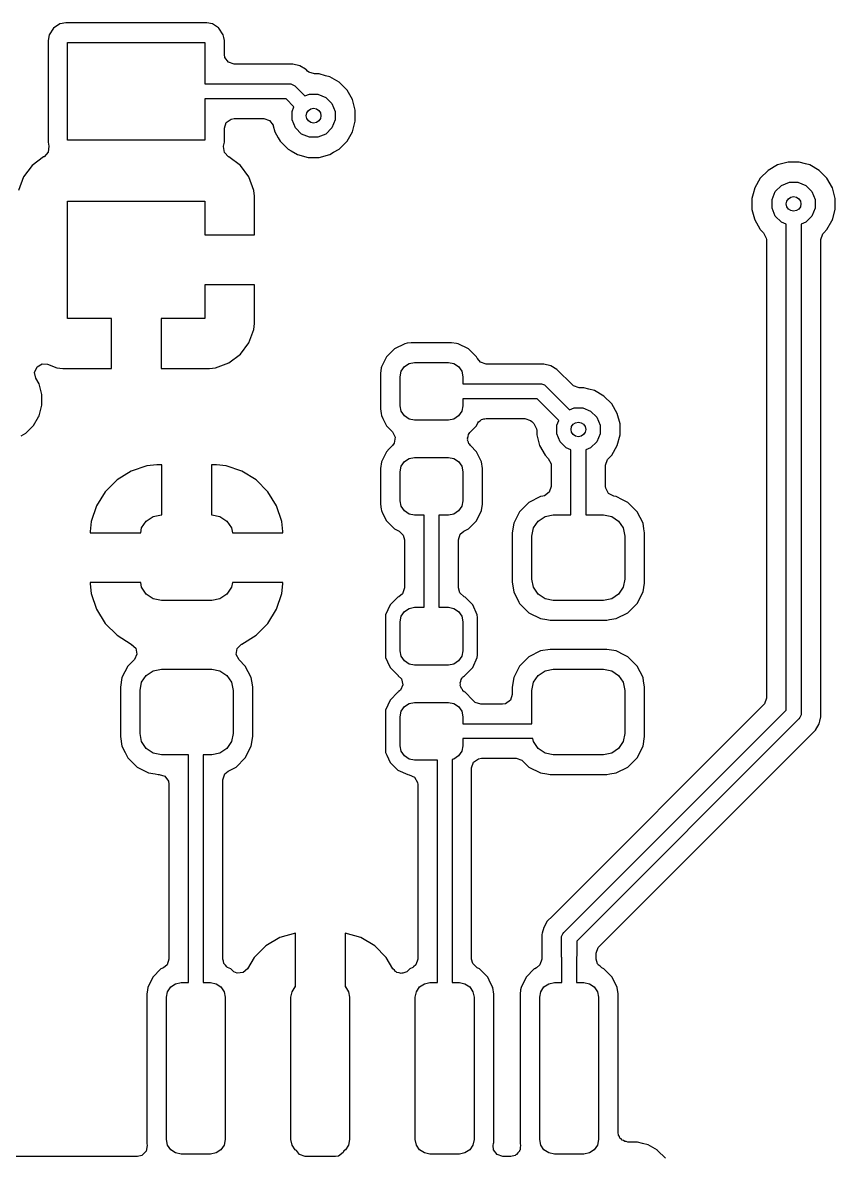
# Model space of a CAD drawing. Extents: x 2.09 to 4.51, y -4.8 to -2.93.
# Drawn here: x 2.6193 to 2.9459, y -3.9421 to -3.4863 of the extents above; entities that cross this region are included whole.
import ezdxf

# ---------------------------------------------------------------- set-up
doc = ezdxf.new("R2010")
doc.units = 0
doc.header["$MEASUREMENT"] = 0
doc.layers.add('BLACK', color=7, linetype='CONTINUOUS')

msp = doc.modelspace()

# ---------------------------------------------------------------- linework, layer by layer
at = {"layer": 'BLACK', "linetype": 'CONTINUOUS'}
for p, q in [((2.63427, -3.48672), (2.63166, -3.48847)), ((2.63428, -3.48672), (2.63427, -3.48672)), ((2.63658, -3.48626), (2.63428, -3.48672)), ((2.69325, -3.48626), (2.63658, -3.48626)), ((2.63658, -3.48626), (2.63658, -3.48626)), ((2.63658, -3.48626), (2.63658, -3.48626)), ((2.69555, -3.48672), (2.69325, -3.48626)), ((2.69325, -3.48626), (2.69325, -3.48626)), ((2.69797, -3.48834), (2.69555, -3.48672)), ((2.69555, -3.48672), (2.69555, -3.48672)), ((2.69555, -3.48672), (2.69555, -3.48672)), ((2.69555, -3.48672), (2.69555, -3.48672)), ((2.62992, -3.49108), (2.62946, -3.49338)), ((2.63166, -3.48847), (2.62992, -3.49108)), ((2.62992, -3.49108), (2.62992, -3.49108)), ((2.63166, -3.48847), (2.63166, -3.48847)), ((2.69816, -3.48847), (2.69797, -3.48834)), ((2.69991, -3.49108), (2.69816, -3.48847)), ((2.70013, -3.49217), (2.69991, -3.49108)), ((2.62946, -3.49338), (2.62946, -3.49338)), ((2.62946, -3.49338), (2.62946, -3.49338)), ((2.62946, -3.49338), (2.62946, -3.53431)), ((2.63735, -3.53353), (2.63735, -3.49416)), ((2.63735, -3.49416), (2.69247, -3.49416)), ((2.69247, -3.49416), (2.69247, -3.51079)), ((2.70037, -3.49338), (2.70013, -3.49217)), ((2.70037, -3.499), (2.70037, -3.49338)), ((2.70037, -3.49338), (2.70037, -3.49338)), ((2.70056, -3.5002), (2.70037, -3.499)), ((2.70197, -3.50215), (2.70056, -3.5002)), ((2.70426, -3.5029), (2.70197, -3.50215)), ((2.72788, -3.5029), (2.70426, -3.5029)), ((2.73067, -3.50364), (2.72788, -3.5029)), ((2.72788, -3.5029), (2.72788, -3.5029)), ((2.73295, -3.50496), (2.73067, -3.50364)), ((2.73067, -3.50364), (2.73067, -3.50364)), ((2.73067, -3.50364), (2.73067, -3.50364)), ((2.73316, -3.50508), (2.73295, -3.50496)), ((2.73381, -3.50573), (2.73316, -3.50508)), ((2.73427, -3.50613), (2.73381, -3.50573)), ((2.73656, -3.50687), (2.73427, -3.50613)), ((2.73843, -3.50687), (2.73656, -3.50687)), ((2.74103, -3.50757), (2.73843, -3.50687)), ((2.73843, -3.50687), (2.73843, -3.50687)), ((2.74269, -3.50801), (2.74103, -3.50757)), ((2.74651, -3.51022), (2.74269, -3.50801)), ((2.74269, -3.50801), (2.74269, -3.50801)), ((2.74963, -3.51334), (2.74651, -3.51022)), ((2.74651, -3.51022), (2.74651, -3.51022)), ((2.69247, -3.51079), (2.72644, -3.51079)), ((2.72644, -3.51079), (2.72704, -3.51085)), ((2.72704, -3.51085), (2.72814, -3.51131)), ((2.72814, -3.51131), (2.7286, -3.51168)), ((2.7286, -3.51168), (2.73262, -3.51571)), ((2.75183, -3.51716), (2.74963, -3.51334)), ((2.74963, -3.51334), (2.74963, -3.51334)), ((2.72518, -3.51689), (2.69247, -3.51689)), ((2.69247, -3.51689), (2.69247, -3.53353)), ((2.72831, -3.52002), (2.72518, -3.51689)), ((2.73262, -3.51571), (2.73449, -3.51493)), ((2.73449, -3.51493), (2.73795, -3.51493)), ((2.73795, -3.51493), (2.74114, -3.51626)), ((2.74114, -3.51626), (2.74359, -3.5187)), ((2.74359, -3.5187), (2.74491, -3.52189)), ((2.75297, -3.52142), (2.75183, -3.51716)), ((2.75183, -3.51716), (2.75183, -3.51716)), ((2.75183, -3.51716), (2.75183, -3.51716)), ((2.72753, -3.52189), (2.72831, -3.52002)), ((2.72753, -3.52535), (2.72753, -3.52189)), ((2.74491, -3.52189), (2.74491, -3.52535)), ((2.75297, -3.52583), (2.75297, -3.52142)), ((2.70037, -3.52869), (2.70111, -3.52639)), ((2.70111, -3.52639), (2.70306, -3.52498)), ((2.70306, -3.52498), (2.70426, -3.52479)), ((2.70426, -3.52479), (2.7162, -3.52479)), ((2.7162, -3.52479), (2.71849, -3.52553)), ((2.71849, -3.52553), (2.71991, -3.52748)), ((2.71991, -3.52748), (2.71996, -3.52768)), ((2.71996, -3.52768), (2.72061, -3.53009)), ((2.72886, -3.52854), (2.72753, -3.52535)), ((2.74491, -3.52535), (2.74359, -3.52854)), ((2.75183, -3.53009), (2.75297, -3.52583)), ((2.70037, -3.53431), (2.70037, -3.52869)), ((2.72061, -3.53009), (2.722, -3.53249)), ((2.722, -3.53249), (2.72282, -3.53391)), ((2.7313, -3.53099), (2.72886, -3.52854)), ((2.73449, -3.53231), (2.7313, -3.53099)), ((2.73795, -3.53231), (2.73449, -3.53231)), ((2.74114, -3.53099), (2.73795, -3.53231)), ((2.74359, -3.52854), (2.74114, -3.53099)), ((2.74963, -3.53391), (2.75183, -3.53009)), ((2.62946, -3.53431), (2.62979, -3.53593)), ((2.62979, -3.53593), (2.6295, -3.53833)), ((2.62979, -3.53593), (2.62979, -3.53593)), ((2.69247, -3.53353), (2.63735, -3.53353)), ((2.70003, -3.53598), (2.70004, -3.53593)), ((2.70034, -3.53836), (2.70003, -3.53598)), ((2.70004, -3.53593), (2.70037, -3.53431)), ((2.70037, -3.53431), (2.70037, -3.53431)), ((2.72282, -3.53391), (2.72593, -3.53703)), ((2.72593, -3.53703), (2.72721, -3.53776)), ((2.74425, -3.53833), (2.74651, -3.53703)), ((2.74651, -3.53703), (2.74963, -3.53391)), ((2.62767, -3.5402), (2.62307, -3.54365)), ((2.62783, -3.54012), (2.62767, -3.5402)), ((2.62787, -3.5401), (2.62783, -3.54012)), ((2.6295, -3.53833), (2.62787, -3.5401)), ((2.702, -3.54012), (2.70034, -3.53836)), ((2.70216, -3.5402), (2.702, -3.54012)), ((2.70676, -3.54365), (2.70216, -3.5402)), ((2.72721, -3.53776), (2.72975, -3.53923)), ((2.72975, -3.53923), (2.72975, -3.53923)), ((2.72975, -3.53923), (2.72975, -3.53923)), ((2.72975, -3.53923), (2.72975, -3.53923)), ((2.72975, -3.53923), (2.73402, -3.54037)), ((2.73402, -3.54037), (2.73402, -3.54037)), ((2.73402, -3.54037), (2.73843, -3.54037)), ((2.73843, -3.54037), (2.74269, -3.53923)), ((2.73843, -3.54037), (2.73843, -3.54037)), ((2.74269, -3.53923), (2.74425, -3.53833)), ((2.74269, -3.53923), (2.74269, -3.53923)), ((2.74269, -3.53923), (2.74269, -3.53923)), ((2.62307, -3.54365), (2.61962, -3.54825)), ((2.62307, -3.54365), (2.62307, -3.54365)), ((2.71021, -3.54825), (2.70676, -3.54365)), ((2.70676, -3.54365), (2.70676, -3.54365)), ((2.91885, -3.54565), (2.91573, -3.54877)), ((2.92267, -3.54344), (2.91885, -3.54565)), ((2.92432, -3.543), (2.92267, -3.54344)), ((2.92693, -3.5423), (2.92432, -3.543)), ((2.93134, -3.5423), (2.92693, -3.5423)), ((2.93395, -3.543), (2.93134, -3.5423)), ((2.9356, -3.54344), (2.93395, -3.543)), ((2.93942, -3.54565), (2.9356, -3.54344)), ((2.9356, -3.54344), (2.9356, -3.54344)), ((2.94254, -3.54877), (2.93942, -3.54565)), ((2.93942, -3.54565), (2.93942, -3.54565)), ((2.61962, -3.54825), (2.61761, -3.55364)), ((2.71222, -3.55364), (2.71021, -3.54825)), ((2.91573, -3.54877), (2.91352, -3.55259)), ((2.92421, -3.55169), (2.92741, -3.55037)), ((2.92741, -3.55037), (2.93086, -3.55037)), ((2.93086, -3.55037), (2.93406, -3.55169)), ((2.94474, -3.55259), (2.94254, -3.54877)), ((2.94254, -3.54877), (2.94254, -3.54877)), ((2.71247, -3.55602), (2.71222, -3.55364)), ((2.71222, -3.55364), (2.71222, -3.55364)), ((2.91289, -3.55497), (2.91238, -3.55685)), ((2.91352, -3.55259), (2.91289, -3.55497)), ((2.92045, -3.55733), (2.92177, -3.55413)), ((2.92177, -3.55413), (2.92421, -3.55169)), ((2.93406, -3.55169), (2.9365, -3.55413)), ((2.9365, -3.55413), (2.93782, -3.55733)), ((2.94589, -3.55685), (2.94474, -3.55259)), ((2.94474, -3.55259), (2.94474, -3.55259)), ((2.94474, -3.55259), (2.94474, -3.55259)), ((2.63735, -3.60518), (2.63735, -3.55794)), ((2.63735, -3.55794), (2.69247, -3.55794)), ((2.69247, -3.55794), (2.69247, -3.57156)), ((2.71247, -3.57156), (2.71247, -3.55602)), ((2.91238, -3.55685), (2.91238, -3.56126)), ((2.92045, -3.56078), (2.92045, -3.55733)), ((2.93782, -3.55733), (2.93782, -3.56078)), ((2.94589, -3.56126), (2.94589, -3.55685)), ((2.91238, -3.56126), (2.91339, -3.56502)), ((2.92177, -3.56398), (2.92045, -3.56078)), ((2.92421, -3.56642), (2.92177, -3.56398)), ((2.9365, -3.56398), (2.93406, -3.56642)), ((2.93782, -3.56078), (2.9365, -3.56398)), ((2.94474, -3.56552), (2.94589, -3.56126)), ((2.91339, -3.56502), (2.91352, -3.56552)), ((2.91352, -3.56552), (2.91559, -3.5691)), ((2.91559, -3.5691), (2.91573, -3.56934)), ((2.91573, -3.56934), (2.91705, -3.57066)), ((2.92608, -3.5672), (2.92421, -3.56642)), ((2.92608, -3.76252), (2.92608, -3.5672)), ((2.93406, -3.56642), (2.93219, -3.5672)), ((2.93219, -3.5672), (2.93219, -3.76378)), ((2.94122, -3.57066), (2.94254, -3.56934)), ((2.94254, -3.56934), (2.94454, -3.56588)), ((2.94454, -3.56588), (2.94474, -3.56552)), ((2.94474, -3.56552), (2.94474, -3.56552)), ((2.94474, -3.56552), (2.94474, -3.56552)), ((2.69247, -3.57156), (2.71247, -3.57156)), ((2.71247, -3.57156), (2.71247, -3.57156)), ((2.91705, -3.57066), (2.91814, -3.57281)), ((2.91814, -3.57281), (2.91819, -3.57342)), ((2.91819, -3.57342), (2.91819, -3.75763)), ((2.94008, -3.57342), (2.94082, -3.57112)), ((2.94008, -3.76234), (2.94008, -3.57342)), ((2.94082, -3.57112), (2.94122, -3.57066)), ((2.71247, -3.59156), (2.69247, -3.59156)), ((2.69247, -3.59156), (2.69247, -3.60518)), ((2.71247, -3.60709), (2.71247, -3.59156)), ((2.71247, -3.59156), (2.71247, -3.59156)), ((2.65491, -3.60518), (2.63735, -3.60518)), ((2.65491, -3.62518), (2.65491, -3.60518)), ((2.69247, -3.60518), (2.67491, -3.60518)), ((2.67491, -3.60518), (2.67491, -3.62518)), ((2.71021, -3.61486), (2.71222, -3.60948)), ((2.71222, -3.60948), (2.71247, -3.60709)), ((2.71222, -3.60948), (2.71222, -3.60948)), ((2.70676, -3.61947), (2.71021, -3.61486)), ((2.77387, -3.61508), (2.77281, -3.61523)), ((2.77547, -3.61484), (2.77387, -3.61508)), ((2.79165, -3.61484), (2.77547, -3.61484)), ((2.79365, -3.61513), (2.79165, -3.61484)), ((2.70216, -3.62292), (2.70676, -3.61947)), ((2.70676, -3.61947), (2.70676, -3.61947)), ((2.7687, -3.61724), (2.76547, -3.62047)), ((2.77281, -3.61523), (2.7687, -3.61724)), ((2.79432, -3.61523), (2.79365, -3.61513)), ((2.79843, -3.61724), (2.79432, -3.61523)), ((2.79432, -3.61523), (2.79432, -3.61523)), ((2.80166, -3.62047), (2.79843, -3.61724)), ((2.62505, -3.62457), (2.62714, -3.62337)), ((2.62714, -3.62337), (2.62931, -3.62353)), ((2.62931, -3.62353), (2.63306, -3.62492)), ((2.69677, -3.62492), (2.70216, -3.62292)), ((2.76547, -3.62047), (2.76346, -3.62458)), ((2.77267, -3.62444), (2.77455, -3.62318)), ((2.77455, -3.62318), (2.77677, -3.62274)), ((2.77677, -3.62274), (2.79035, -3.62274)), ((2.79035, -3.62274), (2.79258, -3.62318)), ((2.79258, -3.62318), (2.79446, -3.62444)), ((2.80194, -3.62104), (2.80166, -3.62047)), ((2.80202, -3.62122), (2.80194, -3.62104)), ((2.80324, -3.62266), (2.80202, -3.62122)), ((2.80553, -3.62341), (2.80324, -3.62266)), ((2.8287, -3.62341), (2.80553, -3.62341)), ((2.83149, -3.62415), (2.8287, -3.62341)), ((2.8287, -3.62341), (2.8287, -3.62341)), ((2.83398, -3.62559), (2.83149, -3.62415)), ((2.83149, -3.62415), (2.83149, -3.62415)), ((2.83149, -3.62415), (2.83149, -3.62415)), ((2.62408, -3.62677), (2.62505, -3.62457)), ((2.62458, -3.62913), (2.62408, -3.62677)), ((2.63306, -3.62492), (2.63306, -3.62492)), ((2.63306, -3.62492), (2.63544, -3.62518)), ((2.63544, -3.62518), (2.65491, -3.62518)), ((2.65491, -3.62518), (2.65491, -3.62518)), ((2.67491, -3.62518), (2.67491, -3.62518)), ((2.67491, -3.62518), (2.69439, -3.62518)), ((2.69439, -3.62518), (2.69677, -3.62492)), ((2.69677, -3.62492), (2.69677, -3.62492)), ((2.76341, -3.62491), (2.76307, -3.62724)), ((2.76307, -3.62724), (2.76307, -3.64146)), ((2.76346, -3.62458), (2.76341, -3.62491)), ((2.77096, -3.62854), (2.77141, -3.62632)), ((2.77096, -3.64016), (2.77096, -3.62854)), ((2.77141, -3.62632), (2.77267, -3.62444)), ((2.79446, -3.62444), (2.79572, -3.62632)), ((2.79572, -3.62632), (2.79616, -3.62854)), ((2.79616, -3.62854), (2.79616, -3.6313)), ((2.8402, -3.63181), (2.83398, -3.62559)), ((2.83398, -3.62559), (2.83398, -3.62559)), ((2.62585, -3.63133), (2.62458, -3.62913)), ((2.62699, -3.63559), (2.62585, -3.63133)), ((2.62585, -3.63133), (2.62585, -3.63133)), ((2.62585, -3.63133), (2.62585, -3.63133)), ((2.79616, -3.6313), (2.82726, -3.6313)), ((2.82726, -3.6313), (2.82786, -3.63136)), ((2.82786, -3.63136), (2.82896, -3.63181)), ((2.82896, -3.63181), (2.82942, -3.63219)), ((2.82942, -3.63219), (2.83902, -3.64179)), ((2.84067, -3.63221), (2.8402, -3.63181)), ((2.84296, -3.63295), (2.84067, -3.63221)), ((2.84482, -3.63295), (2.84296, -3.63295)), ((2.84679, -3.63348), (2.84482, -3.63295)), ((2.84482, -3.63295), (2.84482, -3.63295)), ((2.62699, -3.64), (2.62699, -3.63559)), ((2.826, -3.6374), (2.79616, -3.6374)), ((2.79616, -3.6374), (2.79616, -3.64016)), ((2.8347, -3.64611), (2.826, -3.6374)), ((2.84908, -3.63409), (2.84679, -3.63348)), ((2.8529, -3.6363), (2.84908, -3.63409)), ((2.84908, -3.63409), (2.84908, -3.63409)), ((2.85602, -3.63942), (2.8529, -3.6363)), ((2.8529, -3.6363), (2.8529, -3.6363)), ((2.62585, -3.64426), (2.62699, -3.64)), ((2.76307, -3.64146), (2.76333, -3.64326)), ((2.77141, -3.64238), (2.77096, -3.64016)), ((2.77267, -3.64426), (2.77141, -3.64238)), ((2.79572, -3.64238), (2.79446, -3.64426)), ((2.79616, -3.64016), (2.79572, -3.64238)), ((2.83902, -3.64179), (2.84089, -3.64102)), ((2.84089, -3.64102), (2.84435, -3.64102)), ((2.84435, -3.64102), (2.84754, -3.64234)), ((2.84754, -3.64234), (2.84998, -3.64478)), ((2.85823, -3.64324), (2.85602, -3.63942)), ((2.85602, -3.63942), (2.85602, -3.63942)), ((2.62364, -3.64808), (2.62561, -3.64467)), ((2.62561, -3.64467), (2.62585, -3.64426)), ((2.62585, -3.64426), (2.62585, -3.64426)), ((2.62585, -3.64426), (2.62585, -3.64426)), ((2.76333, -3.64326), (2.76346, -3.64412)), ((2.76346, -3.64412), (2.76403, -3.6453)), ((2.76403, -3.6453), (2.76547, -3.64823)), ((2.77455, -3.64552), (2.77267, -3.64426)), ((2.77677, -3.64596), (2.77455, -3.64552)), ((2.79035, -3.64596), (2.77677, -3.64596)), ((2.79258, -3.64552), (2.79035, -3.64596)), ((2.79446, -3.64426), (2.79258, -3.64552)), ((2.80223, -3.64705), (2.80254, -3.64669)), ((2.80254, -3.64669), (2.80318, -3.64629)), ((2.80318, -3.64629), (2.8037, -3.64575)), ((2.8037, -3.64575), (2.80427, -3.64561)), ((2.80427, -3.64561), (2.80458, -3.64541)), ((2.80458, -3.64541), (2.80496, -3.64544)), ((2.80496, -3.64544), (2.80553, -3.6453)), ((2.80553, -3.6453), (2.82112, -3.6453)), ((2.82112, -3.6453), (2.82341, -3.64604)), ((2.82341, -3.64604), (2.82387, -3.64644)), ((2.82387, -3.64644), (2.82472, -3.64729)), ((2.83393, -3.64798), (2.8347, -3.64611)), ((2.84998, -3.64478), (2.85131, -3.64798)), ((2.85937, -3.6475), (2.85823, -3.64324)), ((2.85823, -3.64324), (2.85823, -3.64324)), ((2.85823, -3.64324), (2.85823, -3.64324)), ((2.61865, -3.65228), (2.62052, -3.6512)), ((2.62052, -3.6512), (2.62364, -3.64808)), ((2.76547, -3.64823), (2.76793, -3.65069)), ((2.76793, -3.65069), (2.76902, -3.65284)), ((2.79848, -3.65168), (2.79897, -3.65094)), ((2.79897, -3.65094), (2.79908, -3.65081)), ((2.79908, -3.65081), (2.80166, -3.64823)), ((2.80166, -3.64823), (2.80223, -3.64705)), ((2.82472, -3.64729), (2.82582, -3.64944)), ((2.82582, -3.64944), (2.82587, -3.65005)), ((2.82587, -3.65005), (2.82587, -3.65191)), ((2.83393, -3.65143), (2.83393, -3.64798)), ((2.83525, -3.65463), (2.83393, -3.65143)), ((2.85131, -3.65143), (2.84998, -3.65463)), ((2.85131, -3.64798), (2.85131, -3.65143)), ((2.85937, -3.65191), (2.85937, -3.6475)), ((2.76864, -3.65521), (2.76793, -3.6562)), ((2.76902, -3.65284), (2.76864, -3.65521)), ((2.79807, -3.65317), (2.79834, -3.65257)), ((2.79818, -3.65361), (2.79807, -3.65317)), ((2.79811, -3.65405), (2.79818, -3.65361)), ((2.79846, -3.65475), (2.79811, -3.65405)), ((2.79834, -3.65257), (2.79848, -3.65168)), ((2.79865, -3.65551), (2.79846, -3.65475)), ((2.79899, -3.6558), (2.79865, -3.65551)), ((2.7992, -3.6562), (2.79899, -3.6558)), ((2.82587, -3.65191), (2.82671, -3.65507)), ((2.82671, -3.65507), (2.82701, -3.65617)), ((2.8377, -3.65707), (2.83525, -3.65463)), ((2.84998, -3.65463), (2.84754, -3.65707)), ((2.85823, -3.65617), (2.85937, -3.65191)), ((2.76547, -3.65866), (2.76346, -3.66277)), ((2.76663, -3.6575), (2.76547, -3.65866)), ((2.76793, -3.6562), (2.76663, -3.6575)), ((2.80166, -3.65866), (2.7992, -3.6562)), ((2.80367, -3.66277), (2.80166, -3.65866)), ((2.82701, -3.65617), (2.82921, -3.65999)), ((2.82921, -3.65999), (2.82921, -3.65999)), ((2.82921, -3.65999), (2.83053, -3.66131)), ((2.83957, -3.65784), (2.8377, -3.65707)), ((2.83957, -3.68396), (2.83957, -3.65784)), ((2.84754, -3.65707), (2.84567, -3.65784)), ((2.84567, -3.65784), (2.84567, -3.68396)), ((2.8547, -3.66131), (2.85602, -3.65999)), ((2.85602, -3.65999), (2.85823, -3.65617)), ((2.66922, -3.66436), (2.66287, -3.66646)), ((2.67314, -3.66396), (2.66922, -3.66436)), ((2.66922, -3.66436), (2.66922, -3.66436)), ((2.67514, -3.66396), (2.67314, -3.66396)), ((2.67314, -3.66396), (2.67314, -3.66396)), ((2.67514, -3.68396), (2.67514, -3.66396)), ((2.67514, -3.66396), (2.67514, -3.66396)), ((2.69713, -3.66396), (2.69514, -3.66396)), ((2.69514, -3.66396), (2.69514, -3.66396)), ((2.69514, -3.66396), (2.69514, -3.68396)), ((2.70105, -3.66436), (2.69713, -3.66396)), ((2.7074, -3.66646), (2.70105, -3.66436)), ((2.76346, -3.66277), (2.76307, -3.66543)), ((2.76346, -3.66277), (2.76346, -3.66277)), ((2.77096, -3.66673), (2.77141, -3.66451)), ((2.77141, -3.66451), (2.77267, -3.66263)), ((2.77267, -3.66263), (2.77455, -3.66137)), ((2.77455, -3.66137), (2.77677, -3.66093)), ((2.77677, -3.66093), (2.79035, -3.66093)), ((2.79035, -3.66093), (2.79258, -3.66137)), ((2.79258, -3.66137), (2.79446, -3.66263)), ((2.79446, -3.66263), (2.79572, -3.66451)), ((2.79572, -3.66451), (2.79616, -3.66673)), ((2.80406, -3.66543), (2.80367, -3.66277)), ((2.83053, -3.66131), (2.83163, -3.66346)), ((2.83163, -3.66346), (2.83167, -3.66407)), ((2.83167, -3.66407), (2.83167, -3.67266)), ((2.85356, -3.66407), (2.85431, -3.66177)), ((2.85356, -3.67266), (2.85356, -3.66407)), ((2.85431, -3.66177), (2.8547, -3.66131)), ((2.66287, -3.66646), (2.65718, -3.66997)), ((2.71309, -3.66997), (2.7074, -3.66646)), ((2.76307, -3.66543), (2.76307, -3.67965)), ((2.77096, -3.67835), (2.77096, -3.66673)), ((2.79616, -3.66673), (2.79616, -3.67835)), ((2.80406, -3.67965), (2.80406, -3.66543)), ((2.65718, -3.66997), (2.65245, -3.6747)), ((2.71782, -3.6747), (2.71309, -3.66997)), ((2.83167, -3.67266), (2.83093, -3.67495)), ((2.85361, -3.67327), (2.85356, -3.67266)), ((2.8547, -3.67542), (2.85361, -3.67327)), ((2.65245, -3.6747), (2.64894, -3.68039)), ((2.72133, -3.68039), (2.71782, -3.6747)), ((2.77141, -3.68057), (2.77096, -3.67835)), ((2.79616, -3.67835), (2.79572, -3.68057)), ((2.82737, -3.67668), (2.82271, -3.67905)), ((2.82839, -3.67651), (2.82737, -3.67668)), ((2.82737, -3.67668), (2.82737, -3.67668)), ((2.82898, -3.67637), (2.82839, -3.67651)), ((2.83093, -3.67495), (2.82898, -3.67637)), ((2.85685, -3.67651), (2.8547, -3.67542)), ((2.85787, -3.67668), (2.85685, -3.67651)), ((2.86036, -3.67795), (2.85787, -3.67668)), ((2.85787, -3.67668), (2.85787, -3.67668)), ((2.86253, -3.67905), (2.86036, -3.67795)), ((2.64894, -3.68039), (2.64684, -3.68674)), ((2.72344, -3.68674), (2.72133, -3.68039)), ((2.76307, -3.67965), (2.76338, -3.68178)), ((2.76338, -3.68178), (2.76346, -3.68231)), ((2.76346, -3.68231), (2.76395, -3.68331)), ((2.76395, -3.68331), (2.76547, -3.68642)), ((2.77267, -3.68245), (2.77141, -3.68057)), ((2.77455, -3.68371), (2.77267, -3.68245)), ((2.79446, -3.68245), (2.79258, -3.68371)), ((2.79572, -3.68057), (2.79446, -3.68245)), ((2.80166, -3.68642), (2.80367, -3.68231)), ((2.80367, -3.68231), (2.80406, -3.67965)), ((2.81901, -3.68275), (2.81664, -3.6874)), ((2.82271, -3.67905), (2.81901, -3.68275)), ((2.86623, -3.68275), (2.86253, -3.67905)), ((2.8686, -3.6874), (2.86623, -3.68275)), ((2.64684, -3.68674), (2.64644, -3.69066)), ((2.66709, -3.68927), (2.66896, -3.68648)), ((2.66896, -3.68648), (2.67175, -3.68461)), ((2.67175, -3.68461), (2.67505, -3.68396)), ((2.67505, -3.68396), (2.67514, -3.68396)), ((2.69514, -3.68396), (2.69523, -3.68396)), ((2.69523, -3.68396), (2.69852, -3.68461)), ((2.69852, -3.68461), (2.70132, -3.68648)), ((2.70132, -3.68648), (2.70318, -3.68927)), ((2.72384, -3.69066), (2.72344, -3.68674)), ((2.72344, -3.68674), (2.72344, -3.68674)), ((2.76547, -3.68642), (2.7687, -3.68965)), ((2.77677, -3.68415), (2.77455, -3.68371)), ((2.78061, -3.68415), (2.77677, -3.68415)), ((2.78061, -3.72116), (2.78061, -3.68415)), ((2.79035, -3.68415), (2.78652, -3.68415)), ((2.78652, -3.68415), (2.78652, -3.72116)), ((2.79258, -3.68371), (2.79035, -3.68415)), ((2.79843, -3.68965), (2.80166, -3.68642)), ((2.81664, -3.6874), (2.81602, -3.69127)), ((2.81664, -3.6874), (2.81664, -3.6874)), ((2.82457, -3.68927), (2.82644, -3.68648)), ((2.82644, -3.68648), (2.82923, -3.68461)), ((2.82923, -3.68461), (2.83253, -3.68396)), ((2.83253, -3.68396), (2.83957, -3.68396)), ((2.84567, -3.68396), (2.85271, -3.68396)), ((2.85271, -3.68396), (2.856, -3.68461)), ((2.856, -3.68461), (2.8588, -3.68648)), ((2.8588, -3.68648), (2.86066, -3.68927)), ((2.86895, -3.6896), (2.8686, -3.6874)), ((2.64644, -3.69066), (2.64644, -3.69118)), ((2.64644, -3.69118), (2.64644, -3.69118)), ((2.64644, -3.69118), (2.66671, -3.69118)), ((2.66671, -3.69118), (2.66709, -3.68927)), ((2.70318, -3.68927), (2.70356, -3.69118)), ((2.70356, -3.69118), (2.72384, -3.69118)), ((2.72384, -3.69118), (2.72384, -3.69066)), ((2.72384, -3.69118), (2.72384, -3.69118)), ((2.7687, -3.68965), (2.7687, -3.68965)), ((2.7687, -3.68965), (2.7687, -3.68965)), ((2.7687, -3.68965), (2.77053, -3.69055)), ((2.77053, -3.69055), (2.77226, -3.69222)), ((2.77226, -3.69222), (2.77272, -3.69405)), ((2.79441, -3.69405), (2.79515, -3.69176)), ((2.79515, -3.69176), (2.7966, -3.69055)), ((2.7966, -3.69055), (2.79843, -3.68965)), ((2.81602, -3.69127), (2.81602, -3.71109)), ((2.82392, -3.69257), (2.82457, -3.68927)), ((2.82392, -3.70979), (2.82392, -3.69257)), ((2.86066, -3.68927), (2.86132, -3.69257)), ((2.86132, -3.69257), (2.86132, -3.70979)), ((2.86921, -3.69127), (2.86895, -3.6896)), ((2.86921, -3.71109), (2.86921, -3.69127)), ((2.77272, -3.69405), (2.77272, -3.71339)), ((2.79441, -3.71339), (2.79441, -3.69405)), ((2.82457, -3.71309), (2.82392, -3.70979)), ((2.86132, -3.70979), (2.86066, -3.71309)), ((2.66671, -3.71118), (2.64644, -3.71118)), ((2.64644, -3.71118), (2.64644, -3.71118)), ((2.64644, -3.71118), (2.64644, -3.7117)), ((2.64644, -3.7117), (2.64684, -3.71562)), ((2.66709, -3.71309), (2.66671, -3.71118)), ((2.66896, -3.71588), (2.66709, -3.71309)), ((2.70318, -3.71309), (2.70132, -3.71588)), ((2.70356, -3.71118), (2.70318, -3.71309)), ((2.72384, -3.71118), (2.70356, -3.71118)), ((2.72344, -3.71562), (2.72384, -3.7117)), ((2.72384, -3.7117), (2.72384, -3.71118)), ((2.72384, -3.71118), (2.72384, -3.71118)), ((2.77272, -3.71339), (2.77197, -3.71569)), ((2.79494, -3.71535), (2.79441, -3.71339)), ((2.79673, -3.71696), (2.79494, -3.71535)), ((2.81602, -3.71109), (2.81664, -3.71496)), ((2.81664, -3.71496), (2.81664, -3.71496)), ((2.81664, -3.71496), (2.81875, -3.7191)), ((2.82644, -3.71588), (2.82457, -3.71309)), ((2.86066, -3.71309), (2.8588, -3.71588)), ((2.86623, -3.71962), (2.8686, -3.71496)), ((2.8686, -3.71496), (2.86916, -3.71142)), ((2.86916, -3.71142), (2.86921, -3.71109)), ((2.64684, -3.71562), (2.64684, -3.71562)), ((2.64684, -3.71562), (2.64894, -3.72197)), ((2.67175, -3.71775), (2.66896, -3.71588)), ((2.67505, -3.71841), (2.67175, -3.71775)), ((2.69523, -3.71841), (2.67505, -3.71841)), ((2.69852, -3.71775), (2.69523, -3.71841)), ((2.70132, -3.71588), (2.69852, -3.71775)), ((2.72133, -3.72197), (2.72344, -3.71562)), ((2.77003, -3.71712), (2.76692, -3.72022)), ((2.77039, -3.71696), (2.77003, -3.71712)), ((2.77197, -3.71569), (2.77039, -3.71696)), ((2.7971, -3.71712), (2.79673, -3.71696)), ((2.8002, -3.72022), (2.7971, -3.71712)), ((2.81875, -3.7191), (2.81901, -3.71962)), ((2.81901, -3.71962), (2.82271, -3.72331)), ((2.82923, -3.71775), (2.82644, -3.71588)), ((2.83253, -3.71841), (2.82923, -3.71775)), ((2.85271, -3.71841), (2.83253, -3.71841)), ((2.856, -3.71775), (2.85271, -3.71841)), ((2.8588, -3.71588), (2.856, -3.71775)), ((2.86253, -3.72331), (2.86623, -3.71962)), ((2.64894, -3.72197), (2.65245, -3.72766)), ((2.71782, -3.72766), (2.72133, -3.72197)), ((2.76515, -3.72424), (2.76504, -3.72522)), ((2.76692, -3.72022), (2.76515, -3.72424)), ((2.77141, -3.72475), (2.77267, -3.72286)), ((2.77267, -3.72286), (2.77455, -3.7216)), ((2.77455, -3.7216), (2.77677, -3.72116)), ((2.77677, -3.72116), (2.78061, -3.72116)), ((2.78652, -3.72116), (2.79035, -3.72116)), ((2.79035, -3.72116), (2.79258, -3.7216)), ((2.79258, -3.7216), (2.79446, -3.72286)), ((2.79446, -3.72286), (2.79572, -3.72475)), ((2.80197, -3.72424), (2.8002, -3.72022)), ((2.80209, -3.72522), (2.80197, -3.72424)), ((2.82271, -3.72331), (2.82737, -3.72569)), ((2.85787, -3.72569), (2.86253, -3.72331)), ((2.65245, -3.72766), (2.65718, -3.73239)), ((2.71309, -3.73239), (2.71782, -3.72766)), ((2.76504, -3.72522), (2.76504, -3.74033)), ((2.77096, -3.72697), (2.77141, -3.72475)), ((2.77096, -3.73858), (2.77096, -3.72697)), ((2.79572, -3.72475), (2.79616, -3.72697)), ((2.79616, -3.72697), (2.79616, -3.73858)), ((2.80209, -3.74033), (2.80209, -3.72522)), ((2.82737, -3.72569), (2.82999, -3.7261)), ((2.82999, -3.7261), (2.83123, -3.7263)), ((2.83123, -3.7263), (2.83123, -3.7263)), ((2.83123, -3.7263), (2.85401, -3.7263)), ((2.85401, -3.7263), (2.85513, -3.72612)), ((2.85513, -3.72612), (2.85787, -3.72569)), ((2.65718, -3.73239), (2.66287, -3.7359)), ((2.7074, -3.7359), (2.71309, -3.73239)), ((2.66287, -3.7359), (2.66295, -3.73594)), ((2.66295, -3.73594), (2.66298, -3.73597)), ((2.66298, -3.73597), (2.66307, -3.73602)), ((2.66307, -3.73602), (2.66306, -3.73604)), ((2.66306, -3.73604), (2.66471, -3.73758)), ((2.66471, -3.73758), (2.66517, -3.73994)), ((2.70512, -3.74008), (2.7055, -3.7377)), ((2.7055, -3.7377), (2.7072, -3.736)), ((2.7072, -3.736), (2.70733, -3.73594)), ((2.70733, -3.73594), (2.7074, -3.7359)), ((2.83123, -3.73807), (2.82737, -3.73868)), ((2.85401, -3.73807), (2.83123, -3.73807)), ((2.83123, -3.73807), (2.83123, -3.73807)), ((2.8569, -3.73853), (2.85401, -3.73807)), ((2.85401, -3.73807), (2.85401, -3.73807)), ((2.66406, -3.74222), (2.66153, -3.74475)), ((2.66415, -3.74213), (2.66406, -3.74222)), ((2.66517, -3.73994), (2.66415, -3.74213)), ((2.70622, -3.74222), (2.70512, -3.74008)), ((2.70875, -3.74475), (2.70622, -3.74222)), ((2.76504, -3.74033), (2.76504, -3.74033)), ((2.76504, -3.74033), (2.76515, -3.74132)), ((2.76515, -3.74132), (2.76594, -3.74309)), ((2.77141, -3.7408), (2.77096, -3.73858)), ((2.77267, -3.74269), (2.77141, -3.7408)), ((2.77455, -3.74395), (2.77267, -3.74269)), ((2.79446, -3.74269), (2.79258, -3.74395)), ((2.79572, -3.7408), (2.79446, -3.74269)), ((2.79616, -3.73858), (2.79572, -3.7408)), ((2.8002, -3.74533), (2.80197, -3.74132)), ((2.80197, -3.74132), (2.80209, -3.74033)), ((2.82271, -3.74106), (2.81901, -3.74475)), ((2.82737, -3.73868), (2.82271, -3.74106)), ((2.82737, -3.73868), (2.82737, -3.73868)), ((2.85787, -3.73868), (2.8569, -3.73853)), ((2.86111, -3.74033), (2.85787, -3.73868)), ((2.85787, -3.73868), (2.85787, -3.73868)), ((2.86253, -3.74106), (2.86111, -3.74033)), ((2.86623, -3.74475), (2.86253, -3.74106)), ((2.66153, -3.74475), (2.65916, -3.74941)), ((2.66153, -3.74475), (2.66153, -3.74475)), ((2.66896, -3.74849), (2.67175, -3.74662)), ((2.67175, -3.74662), (2.67505, -3.74596)), ((2.67505, -3.74596), (2.69523, -3.74596)), ((2.69523, -3.74596), (2.69852, -3.74662)), ((2.69852, -3.74662), (2.70132, -3.74849)), ((2.71112, -3.74941), (2.70875, -3.74475)), ((2.76594, -3.74309), (2.76692, -3.74533)), ((2.76692, -3.74533), (2.77003, -3.74843)), ((2.77677, -3.74439), (2.77455, -3.74395)), ((2.79035, -3.74439), (2.77677, -3.74439)), ((2.79258, -3.74395), (2.79035, -3.74439)), ((2.7971, -3.74843), (2.8002, -3.74533)), ((2.81901, -3.74475), (2.81664, -3.74941)), ((2.82644, -3.74849), (2.82923, -3.74662)), ((2.82923, -3.74662), (2.83253, -3.74596)), ((2.83253, -3.74596), (2.85271, -3.74596)), ((2.85271, -3.74596), (2.856, -3.74662)), ((2.856, -3.74662), (2.8588, -3.74849)), ((2.8686, -3.74941), (2.86623, -3.74475)), ((2.65916, -3.74941), (2.65854, -3.75328)), ((2.65916, -3.74941), (2.65916, -3.74941)), ((2.66644, -3.75458), (2.66709, -3.75128)), ((2.66709, -3.75128), (2.66896, -3.74849)), ((2.70132, -3.74849), (2.70318, -3.75128)), ((2.70318, -3.75128), (2.70384, -3.75458)), ((2.71135, -3.75084), (2.71112, -3.74941)), ((2.71171, -3.75315), (2.71135, -3.75084)), ((2.77003, -3.74843), (2.77003, -3.74843)), ((2.77003, -3.74843), (2.77003, -3.74843)), ((2.77003, -3.74843), (2.77032, -3.74863)), ((2.77032, -3.74863), (2.77024, -3.74875)), ((2.77024, -3.74875), (2.77154, -3.74991)), ((2.77154, -3.74991), (2.77205, -3.75226)), ((2.79508, -3.75148), (2.79536, -3.75084)), ((2.79519, -3.752), (2.79508, -3.75148)), ((2.79536, -3.75084), (2.79546, -3.75015)), ((2.79546, -3.75015), (2.79583, -3.74976)), ((2.79583, -3.74976), (2.79605, -3.74927)), ((2.79605, -3.74927), (2.79684, -3.7487)), ((2.7968, -3.74863), (2.7971, -3.74843)), ((2.79684, -3.7487), (2.7968, -3.74863)), ((2.7971, -3.74843), (2.7971, -3.74843)), ((2.81664, -3.74941), (2.81602, -3.75328)), ((2.81664, -3.74941), (2.81664, -3.74941)), ((2.82392, -3.75458), (2.82457, -3.75128)), ((2.82457, -3.75128), (2.82644, -3.74849)), ((2.8588, -3.74849), (2.86066, -3.75128)), ((2.86066, -3.75128), (2.86132, -3.75458)), ((2.86883, -3.75084), (2.8686, -3.74941)), ((2.86919, -3.75315), (2.86883, -3.75084)), ((2.65854, -3.75328), (2.65854, -3.7731)), ((2.66644, -3.7718), (2.66644, -3.75458)), ((2.70384, -3.75458), (2.70384, -3.7718)), ((2.71173, -3.75328), (2.71171, -3.75315)), ((2.71173, -3.7731), (2.71173, -3.75328)), ((2.77003, -3.75531), (2.76692, -3.75841)), ((2.77032, -3.75511), (2.77003, -3.75531)), ((2.77108, -3.75447), (2.77028, -3.75504)), ((2.77028, -3.75504), (2.77032, -3.75511)), ((2.77205, -3.75226), (2.77108, -3.75447)), ((2.79512, -3.75253), (2.79519, -3.752)), ((2.79544, -3.75315), (2.79512, -3.75253)), ((2.79559, -3.75383), (2.79544, -3.75315)), ((2.79599, -3.75419), (2.79559, -3.75383)), ((2.79624, -3.75466), (2.79599, -3.75419)), ((2.79674, -3.75515), (2.79624, -3.75466)), ((2.7971, -3.75531), (2.79674, -3.75515)), ((2.8002, -3.75841), (2.7971, -3.75531)), ((2.81602, -3.75622), (2.81528, -3.75851)), ((2.81602, -3.75328), (2.81602, -3.75622)), ((2.82392, -3.76801), (2.82392, -3.75458)), ((2.86132, -3.75458), (2.86132, -3.7718)), ((2.86921, -3.75328), (2.86919, -3.75315)), ((2.86921, -3.7731), (2.86921, -3.75328)), ((2.76692, -3.75841), (2.76515, -3.76242)), ((2.77267, -3.76105), (2.77455, -3.75979)), ((2.77455, -3.75979), (2.77677, -3.75935)), ((2.77677, -3.75935), (2.79035, -3.75935)), ((2.79035, -3.75935), (2.79258, -3.75979)), ((2.79258, -3.75979), (2.79446, -3.76105)), ((2.80029, -3.75861), (2.8002, -3.75841)), ((2.8007, -3.75901), (2.80029, -3.75861)), ((2.80113, -3.75937), (2.8007, -3.75901)), ((2.80342, -3.76012), (2.80113, -3.75937)), ((2.81213, -3.76012), (2.80342, -3.76012)), ((2.81333, -3.75993), (2.81213, -3.76012)), ((2.81528, -3.75851), (2.81333, -3.75993)), ((2.91705, -3.76039), (2.83216, -3.84528)), ((2.91744, -3.75992), (2.91705, -3.76039)), ((2.91819, -3.75763), (2.91744, -3.75992)), ((2.76515, -3.76242), (2.76504, -3.76341)), ((2.76504, -3.76341), (2.76504, -3.77852)), ((2.77096, -3.76516), (2.77141, -3.76294)), ((2.77096, -3.77677), (2.77096, -3.76516)), ((2.77141, -3.76294), (2.77267, -3.76105)), ((2.79446, -3.76105), (2.79572, -3.76294)), ((2.79572, -3.76294), (2.79616, -3.76516)), ((2.79616, -3.76516), (2.79616, -3.76801)), ((2.83672, -3.85188), (2.92608, -3.76252)), ((2.93167, -3.76547), (2.93129, -3.76594)), ((2.93213, -3.76437), (2.93167, -3.76547)), ((2.93219, -3.76378), (2.93213, -3.76437)), ((2.93963, -3.76688), (2.94008, -3.76522)), ((2.94008, -3.76522), (2.94008, -3.76234)), ((2.79616, -3.76801), (2.82392, -3.76801)), ((2.93129, -3.76594), (2.84193, -3.8553)), ((2.93789, -3.7705), (2.93933, -3.768)), ((2.93933, -3.768), (2.93963, -3.76688)), ((2.65854, -3.7731), (2.65916, -3.77697)), ((2.66709, -3.7751), (2.66644, -3.7718)), ((2.70384, -3.7718), (2.70318, -3.7751)), ((2.71112, -3.77697), (2.71173, -3.7731)), ((2.82434, -3.77392), (2.79616, -3.77392)), ((2.79616, -3.77392), (2.79616, -3.77677)), ((2.82457, -3.7751), (2.82434, -3.77392)), ((2.86132, -3.7718), (2.86066, -3.7751)), ((2.8686, -3.77697), (2.86921, -3.7731)), ((2.92493, -3.78346), (2.93789, -3.7705)), ((2.65916, -3.77697), (2.65916, -3.77697)), ((2.65916, -3.77697), (2.66041, -3.77943)), ((2.66896, -3.77789), (2.66709, -3.7751)), ((2.67175, -3.77976), (2.66896, -3.77789)), ((2.70132, -3.77789), (2.69852, -3.77976)), ((2.70318, -3.7751), (2.70132, -3.77789)), ((2.70875, -3.78162), (2.71112, -3.77697)), ((2.76504, -3.77852), (2.76504, -3.77852)), ((2.76504, -3.77852), (2.76515, -3.7795)), ((2.77141, -3.77899), (2.77096, -3.77677)), ((2.77267, -3.78088), (2.77141, -3.77899)), ((2.79572, -3.77899), (2.79446, -3.78088)), ((2.79616, -3.77677), (2.79572, -3.77899)), ((2.82644, -3.77789), (2.82457, -3.7751)), ((2.82923, -3.77976), (2.82644, -3.77789)), ((2.8588, -3.77789), (2.856, -3.77976)), ((2.86066, -3.7751), (2.8588, -3.77789)), ((2.86623, -3.78162), (2.8686, -3.77697)), ((2.66041, -3.77943), (2.66153, -3.78162)), ((2.66153, -3.78162), (2.66523, -3.78532)), ((2.67505, -3.78041), (2.67175, -3.77976)), ((2.68593, -3.78041), (2.67505, -3.78041)), ((2.68593, -3.87195), (2.68593, -3.78041)), ((2.69523, -3.78041), (2.69183, -3.78041)), ((2.69183, -3.78041), (2.69183, -3.87195)), ((2.69852, -3.77976), (2.69523, -3.78041)), ((2.70505, -3.78532), (2.70875, -3.78162)), ((2.76515, -3.7795), (2.76565, -3.78062)), ((2.76565, -3.78062), (2.76692, -3.78352)), ((2.76692, -3.78352), (2.77003, -3.78662)), ((2.77455, -3.78214), (2.77267, -3.78088)), ((2.77677, -3.78258), (2.77455, -3.78214)), ((2.78593, -3.78258), (2.77677, -3.78258)), ((2.78593, -3.87195), (2.78593, -3.78258)), ((2.79258, -3.78214), (2.79183, -3.78229)), ((2.79183, -3.78229), (2.79183, -3.87195)), ((2.79446, -3.78088), (2.79258, -3.78214)), ((2.79972, -3.78571), (2.80047, -3.78342)), ((2.80047, -3.78342), (2.80242, -3.782)), ((2.80242, -3.782), (2.80362, -3.78181)), ((2.80362, -3.78181), (2.81758, -3.78181)), ((2.81758, -3.78181), (2.81987, -3.78256)), ((2.81987, -3.78256), (2.82034, -3.78295)), ((2.82034, -3.78295), (2.82168, -3.7843)), ((2.83253, -3.78041), (2.82923, -3.77976)), ((2.85271, -3.78041), (2.83253, -3.78041)), ((2.85194, -3.85646), (2.92493, -3.78346)), ((2.856, -3.77976), (2.85271, -3.78041)), ((2.86253, -3.78532), (2.86623, -3.78162)), ((2.66523, -3.78532), (2.66989, -3.78769)), ((2.66989, -3.78769), (2.67251, -3.78811)), ((2.67251, -3.78811), (2.67375, -3.78831)), ((2.67375, -3.78831), (2.67375, -3.78831)), ((2.67375, -3.78831), (2.67413, -3.78831)), ((2.67413, -3.78831), (2.67642, -3.78905)), ((2.69972, -3.79042), (2.70047, -3.78813)), ((2.70047, -3.78813), (2.70185, -3.78695)), ((2.70185, -3.78695), (2.70505, -3.78532)), ((2.77003, -3.78662), (2.77404, -3.78839)), ((2.79972, -3.86248), (2.79972, -3.78571)), ((2.82168, -3.7843), (2.82271, -3.78532)), ((2.82271, -3.78532), (2.82737, -3.78769)), ((2.82737, -3.78769), (2.82999, -3.78811)), ((2.82999, -3.78811), (2.83123, -3.78831)), ((2.83123, -3.78831), (2.83123, -3.78831)), ((2.83123, -3.78831), (2.85401, -3.78831)), ((2.85401, -3.78831), (2.85523, -3.78811)), ((2.85523, -3.78811), (2.85787, -3.78769)), ((2.85787, -3.78769), (2.86253, -3.78532)), ((2.67642, -3.78905), (2.67784, -3.791)), ((2.67784, -3.791), (2.67803, -3.7922)), ((2.67803, -3.7922), (2.67803, -3.86248)), ((2.69972, -3.86248), (2.69972, -3.79042)), ((2.77404, -3.78839), (2.77458, -3.78845)), ((2.77458, -3.78845), (2.77677, -3.78946)), ((2.77677, -3.78946), (2.77795, -3.79156)), ((2.77795, -3.79156), (2.77803, -3.79232)), ((2.77803, -3.79232), (2.77803, -3.86248)), ((2.83012, -3.84732), (2.82868, -3.84981)), ((2.83216, -3.84528), (2.83012, -3.84732)), ((2.83012, -3.84732), (2.83012, -3.84732)), ((2.83216, -3.84528), (2.83216, -3.84528)), ((2.72888, -3.85207), (2.7226, -3.85389)), ((2.72888, -3.87362), (2.72888, -3.85207)), ((2.75515, -3.85389), (2.74888, -3.85207)), ((2.74888, -3.85207), (2.74888, -3.87362)), ((2.82808, -3.85206), (2.82793, -3.85259)), ((2.82868, -3.84981), (2.82808, -3.85206)), ((2.82868, -3.84981), (2.82868, -3.84981)), ((2.82868, -3.84981), (2.82868, -3.84981)), ((2.83634, -3.85234), (2.83672, -3.85188)), ((2.7226, -3.85389), (2.71697, -3.85722)), ((2.76079, -3.85722), (2.75515, -3.85389)), ((2.82793, -3.85259), (2.82793, -3.86252)), ((2.83583, -3.85404), (2.83589, -3.85344)), ((2.83583, -3.86112), (2.83583, -3.85404)), ((2.83589, -3.85344), (2.83634, -3.85234)), ((2.84193, -3.8553), (2.84193, -3.86112)), ((2.85096, -3.85743), (2.85194, -3.85646)), ((2.71697, -3.85722), (2.71234, -3.86185)), ((2.76542, -3.86185), (2.76079, -3.85722)), ((2.83589, -3.86172), (2.83583, -3.86112)), ((2.84193, -3.86112), (2.84187, -3.86172)), ((2.84982, -3.86018), (2.85057, -3.85789)), ((2.84982, -3.86252), (2.84982, -3.86018)), ((2.85057, -3.85789), (2.85096, -3.85743)), ((2.67729, -3.86477), (2.67585, -3.86598)), ((2.67803, -3.86248), (2.67729, -3.86477)), ((2.69993, -3.8633), (2.69972, -3.86248)), ((2.69994, -3.86375), (2.69993, -3.8633)), ((2.70009, -3.86395), (2.69994, -3.86375)), ((2.70018, -3.8643), (2.70009, -3.86395)), ((2.70084, -3.86494), (2.70018, -3.8643)), ((2.70139, -3.86567), (2.70084, -3.86494)), ((2.70164, -3.86584), (2.70139, -3.86567)), ((2.71234, -3.86185), (2.70968, -3.86635)), ((2.76808, -3.86635), (2.76542, -3.86185)), ((2.77637, -3.86567), (2.77612, -3.86584)), ((2.77729, -3.86477), (2.77637, -3.86567)), ((2.77803, -3.86248), (2.77729, -3.86477)), ((2.80018, -3.8643), (2.79972, -3.86248)), ((2.80191, -3.86598), (2.80018, -3.8643)), ((2.82719, -3.86482), (2.82575, -3.86603)), ((2.82793, -3.86252), (2.82719, -3.86482)), ((2.83593, -3.86181), (2.83589, -3.86172)), ((2.83593, -3.87195), (2.83593, -3.86181)), ((2.84187, -3.86172), (2.84183, -3.86181)), ((2.84183, -3.86181), (2.84183, -3.87195)), ((2.85028, -3.86435), (2.84982, -3.86252)), ((2.85048, -3.86455), (2.85028, -3.86435)), ((2.85057, -3.86482), (2.85048, -3.86455)), ((2.85133, -3.86537), (2.85057, -3.86482)), ((2.85201, -3.86603), (2.85133, -3.86537)), ((2.67159, -3.86973), (2.66956, -3.87386)), ((2.67484, -3.86647), (2.67159, -3.86973)), ((2.67585, -3.86598), (2.67484, -3.86647)), ((2.70291, -3.86647), (2.70164, -3.86584)), ((2.70381, -3.86736), (2.70291, -3.86647)), ((2.70409, -3.86756), (2.70381, -3.86736)), ((2.70547, -3.86817), (2.70409, -3.86756)), ((2.70787, -3.86794), (2.70547, -3.86817)), ((2.70968, -3.86635), (2.70787, -3.86794)), ((2.76872, -3.86695), (2.76808, -3.86635)), ((2.76909, -3.86748), (2.76872, -3.86695)), ((2.76939, -3.86758), (2.76909, -3.86748)), ((2.76966, -3.86784), (2.76939, -3.86758)), ((2.77053, -3.86798), (2.76966, -3.86784)), ((2.77136, -3.86826), (2.77053, -3.86798)), ((2.7717, -3.86816), (2.77136, -3.86826)), ((2.77204, -3.86822), (2.7717, -3.86816)), ((2.77283, -3.86782), (2.77204, -3.86822)), ((2.77367, -3.86756), (2.77283, -3.86782)), ((2.77395, -3.86736), (2.77367, -3.86756)), ((2.77484, -3.86647), (2.77395, -3.86736)), ((2.77612, -3.86584), (2.77484, -3.86647)), ((2.80291, -3.86647), (2.80191, -3.86598)), ((2.80617, -3.86973), (2.80291, -3.86647)), ((2.80291, -3.86647), (2.80291, -3.86647)), ((2.80291, -3.86647), (2.80291, -3.86647)), ((2.80677, -3.87096), (2.80617, -3.86973)), ((2.82159, -3.86973), (2.81956, -3.87386)), ((2.82484, -3.86647), (2.82159, -3.86973)), ((2.82505, -3.86637), (2.82484, -3.86647)), ((2.82575, -3.86603), (2.82505, -3.86637)), ((2.85291, -3.86647), (2.85201, -3.86603)), ((2.85617, -3.86973), (2.85291, -3.86647)), ((2.85677, -3.87096), (2.85617, -3.86973)), ((2.66942, -3.87487), (2.66917, -3.87654)), ((2.66956, -3.87386), (2.66942, -3.87487)), ((2.67752, -3.87559), (2.6788, -3.87368)), ((2.6788, -3.87368), (2.68071, -3.8724)), ((2.68071, -3.8724), (2.68297, -3.87195)), ((2.68297, -3.87195), (2.68593, -3.87195)), ((2.69183, -3.87195), (2.69478, -3.87195)), ((2.69478, -3.87195), (2.69704, -3.8724)), ((2.69704, -3.8724), (2.69896, -3.87368)), ((2.69896, -3.87368), (2.70024, -3.87559)), ((2.72752, -3.87559), (2.7288, -3.87368)), ((2.7288, -3.87368), (2.72888, -3.87362)), ((2.74888, -3.87362), (2.74896, -3.87368)), ((2.74896, -3.87368), (2.75024, -3.87559)), ((2.77752, -3.87559), (2.7788, -3.87368)), ((2.7788, -3.87368), (2.78071, -3.8724)), ((2.78071, -3.8724), (2.78297, -3.87195)), ((2.78297, -3.87195), (2.78593, -3.87195)), ((2.79183, -3.87195), (2.79478, -3.87195)), ((2.79478, -3.87195), (2.79704, -3.8724)), ((2.79704, -3.8724), (2.79896, -3.87368)), ((2.79896, -3.87368), (2.80024, -3.87559)), ((2.80801, -3.87348), (2.80677, -3.87096)), ((2.80819, -3.87386), (2.80801, -3.87348)), ((2.80858, -3.87654), (2.80819, -3.87386)), ((2.81942, -3.87487), (2.81917, -3.87654)), ((2.81956, -3.87386), (2.81942, -3.87487)), ((2.82752, -3.87559), (2.8288, -3.87368)), ((2.8288, -3.87368), (2.83071, -3.8724)), ((2.83071, -3.8724), (2.83297, -3.87195)), ((2.83297, -3.87195), (2.83593, -3.87195)), ((2.84183, -3.87195), (2.84478, -3.87195)), ((2.84478, -3.87195), (2.84704, -3.8724)), ((2.84704, -3.8724), (2.84896, -3.87368)), ((2.84896, -3.87368), (2.85024, -3.87559)), ((2.85801, -3.87348), (2.85677, -3.87096)), ((2.85819, -3.87386), (2.85801, -3.87348)), ((2.85858, -3.87652), (2.85819, -3.87386)), ((2.66917, -3.87654), (2.66917, -3.93625)), ((2.67707, -3.87785), (2.67752, -3.87559)), ((2.67707, -3.93494), (2.67707, -3.87785)), ((2.70024, -3.87559), (2.70069, -3.87785)), ((2.70069, -3.87785), (2.70069, -3.93494)), ((2.72707, -3.87785), (2.72752, -3.87559)), ((2.72707, -3.93494), (2.72707, -3.87785)), ((2.75024, -3.87559), (2.75069, -3.87785)), ((2.75069, -3.87785), (2.75069, -3.93494)), ((2.77707, -3.87785), (2.77752, -3.87559)), ((2.77707, -3.93494), (2.77707, -3.87785)), ((2.80024, -3.87559), (2.80069, -3.87785)), ((2.80069, -3.87785), (2.80069, -3.93494)), ((2.80858, -3.93625), (2.80858, -3.87654)), ((2.81917, -3.87654), (2.81917, -3.93625)), ((2.82707, -3.87785), (2.82752, -3.87559)), ((2.82707, -3.93494), (2.82707, -3.87785)), ((2.85024, -3.87559), (2.85069, -3.87785)), ((2.85069, -3.87785), (2.85069, -3.93494)), ((2.85858, -3.87655), (2.85858, -3.87652)), ((2.85858, -3.92501), (2.85858, -3.87655)), ((2.85858, -3.93211), (2.85858, -3.92501)), ((2.85877, -3.93331), (2.85858, -3.93211)), ((2.85914, -3.93381), (2.85877, -3.93331)), ((2.85933, -3.9344), (2.85914, -3.93381)), ((2.66933, -3.93735), (2.66893, -3.93973)), ((2.66917, -3.93625), (2.66921, -3.93653)), ((2.66921, -3.93653), (2.66933, -3.93735)), ((2.67752, -3.9372), (2.67707, -3.93494)), ((2.6788, -3.93912), (2.67752, -3.9372)), ((2.70024, -3.9372), (2.69896, -3.93912)), ((2.70069, -3.93494), (2.70024, -3.9372)), ((2.72752, -3.9372), (2.72707, -3.93494)), ((2.7288, -3.93912), (2.72752, -3.9372)), ((2.75024, -3.9372), (2.74896, -3.93912)), ((2.75069, -3.93494), (2.75024, -3.9372)), ((2.77752, -3.9372), (2.77707, -3.93494)), ((2.7788, -3.93912), (2.77752, -3.9372)), ((2.80024, -3.9372), (2.79896, -3.93912)), ((2.80069, -3.93494), (2.80024, -3.9372)), ((2.80842, -3.93735), (2.80854, -3.93653)), ((2.80857, -3.93912), (2.80842, -3.93735)), ((2.80854, -3.93653), (2.80858, -3.93625)), ((2.81917, -3.93625), (2.81921, -3.93653)), ((2.81933, -3.93735), (2.81918, -3.93823)), ((2.81918, -3.93823), (2.81918, -3.93912)), ((2.81921, -3.93653), (2.81933, -3.93735)), ((2.82752, -3.9372), (2.82707, -3.93494)), ((2.8288, -3.93912), (2.82752, -3.9372)), ((2.85024, -3.9372), (2.84896, -3.93912)), ((2.85069, -3.93494), (2.85024, -3.9372)), ((2.85983, -3.93476), (2.85933, -3.9344)), ((2.86019, -3.93526), (2.85983, -3.93476)), ((2.86078, -3.93545), (2.86019, -3.93526)), ((2.86128, -3.93581), (2.86078, -3.93545)), ((2.86189, -3.93581), (2.86128, -3.93581)), ((2.86248, -3.936), (2.86189, -3.93581)), ((2.86638, -3.936), (2.86248, -3.936)), ((2.86835, -3.93653), (2.86638, -3.936)), ((2.87064, -3.93715), (2.86835, -3.93653)), ((2.87442, -3.93933), (2.87064, -3.93715)), ((2.87064, -3.93715), (2.87064, -3.93715)), ((2.66548, -3.94181), (2.52914, -3.94181)), ((2.6672, -3.94141), (2.66548, -3.94181)), ((2.66893, -3.93973), (2.6672, -3.94141)), ((2.68071, -3.9404), (2.6788, -3.93912)), ((2.68297, -3.94085), (2.68071, -3.9404)), ((2.69478, -3.94085), (2.68297, -3.94085)), ((2.69704, -3.9404), (2.69478, -3.94085)), ((2.69896, -3.93912), (2.69704, -3.9404)), ((2.72932, -3.93947), (2.7288, -3.93912)), ((2.73048, -3.94107), (2.72932, -3.93947)), ((2.73278, -3.94181), (2.73048, -3.94107)), ((2.74498, -3.94181), (2.73278, -3.94181)), ((2.74618, -3.94162), (2.74498, -3.94181)), ((2.74813, -3.9402), (2.74618, -3.94162)), ((2.74836, -3.93952), (2.74813, -3.9402)), ((2.74896, -3.93912), (2.74836, -3.93952)), ((2.78071, -3.9404), (2.7788, -3.93912)), ((2.78297, -3.94085), (2.78071, -3.9404)), ((2.79478, -3.94085), (2.78297, -3.94085)), ((2.79704, -3.9404), (2.79478, -3.94085)), ((2.79896, -3.93912), (2.79704, -3.9404)), ((2.80999, -3.94107), (2.80857, -3.93912)), ((2.81228, -3.94181), (2.80999, -3.94107)), ((2.81548, -3.94181), (2.81228, -3.94181)), ((2.8172, -3.94141), (2.81548, -3.94181)), ((2.81745, -3.94117), (2.8172, -3.94141)), ((2.81777, -3.94107), (2.81745, -3.94117)), ((2.81829, -3.94035), (2.81777, -3.94107)), ((2.81893, -3.93973), (2.81829, -3.94035)), ((2.81898, -3.93939), (2.81893, -3.93973)), ((2.81918, -3.93912), (2.81898, -3.93939)), ((2.83071, -3.9404), (2.8288, -3.93912)), ((2.83297, -3.94085), (2.83071, -3.9404)), ((2.84478, -3.94085), (2.83297, -3.94085)), ((2.84704, -3.9404), (2.84478, -3.94085)), ((2.84896, -3.93912), (2.84704, -3.9404)), ((2.87446, -3.93935), (2.87442, -3.93933)), ((2.87758, -3.94247), (2.87446, -3.93935))]:
    msp.add_line(p, q, dxfattribs=at)
at = {"layer": 'BLACK'}
for centre in [(2.73622, -3.52362), (2.92913, -3.55906), (2.84262, -3.6497)]:
    msp.add_circle(centre, 0.00295, dxfattribs=at)
at = {"layer": 'WHITE'}
for centre in [(2.73622, -3.52362), (2.92913, -3.55906), (2.84262, -3.6497)]:
    msp.add_circle(centre, 0.00295, dxfattribs=at)

doc.saveas('drawing.dxf')
